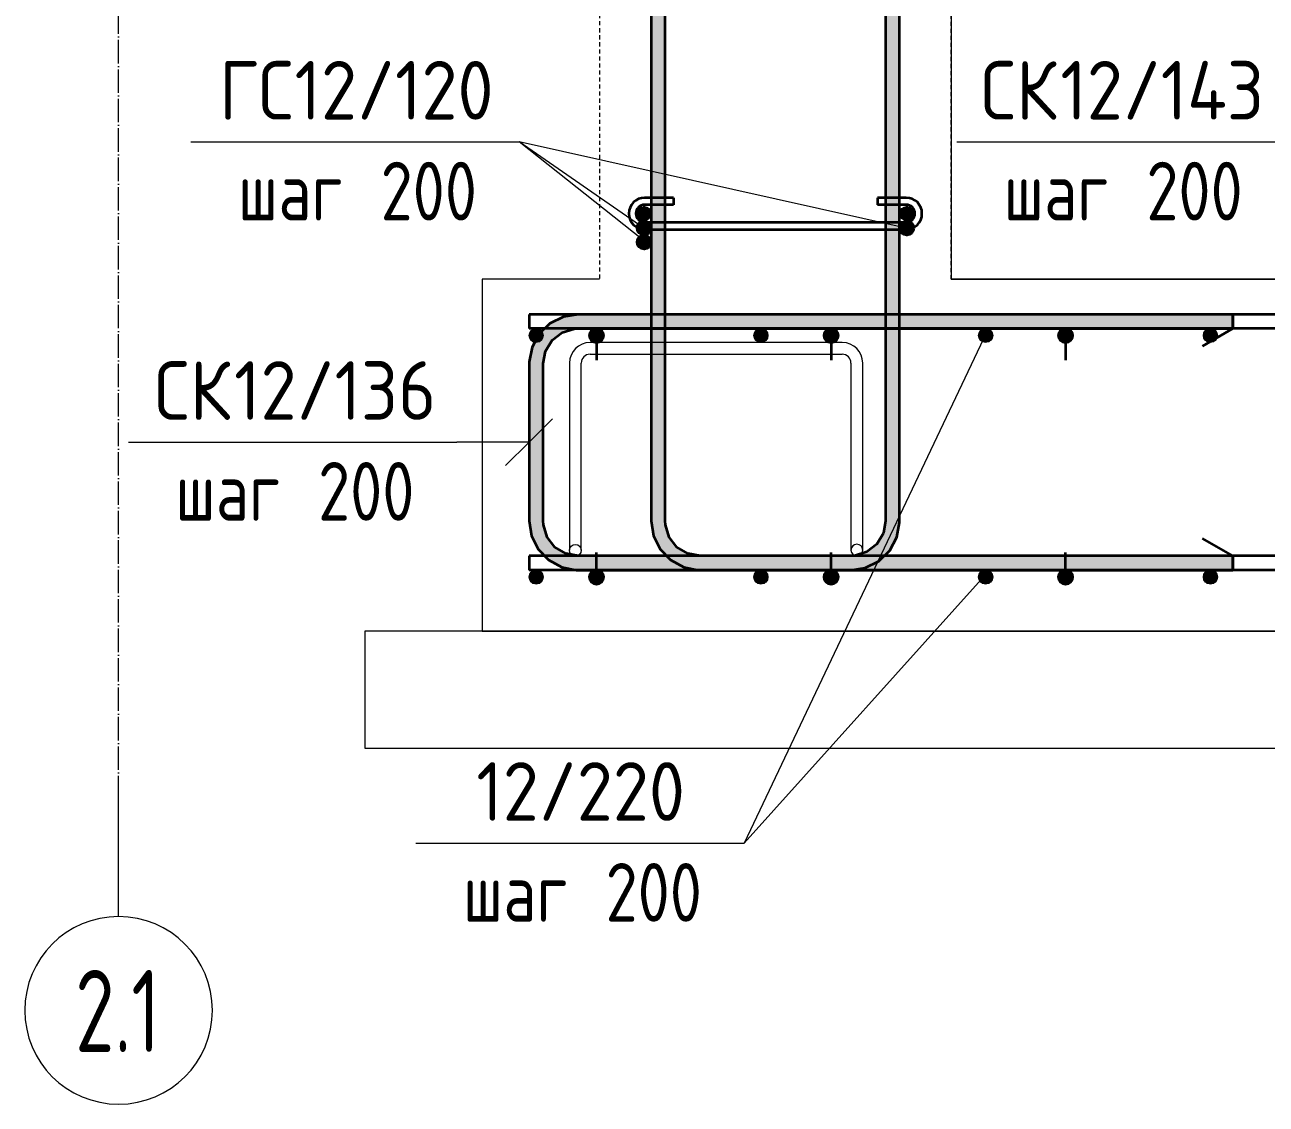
# Model space of a CAD drawing. Header units: millimetres. Extents: x -24758 to -3756, y -1583 to 75054.
# Drawn here: x -14884 to -13826, y -1583 to -663 of the extents above; entities that cross this region are included whole.
import ezdxf

# ---------------------------------------------------------------- set-up
doc = ezdxf.new("R2010")
doc.units = ezdxf.units.MM
doc.linetypes.add('01 Штриховая _4 мм_', pattern=[6, 3.5, -2.5])
doc.linetypes.add('02 Штрихпунктирная _20 мм_', pattern=[25, 20, -2.5, 0, -2.5])
for name, color, linetype, lineweight in [('AA_Oformlenie', 7, 'Continuous', 9), ('AA_Vinoska', 7, 'Continuous', 9), ('AF_Element', 7, 'Continuous', 60), ('AF_Element_Опалубка', 7, 'Continuous', 20), ('AF_Perekritie_Опалубка', 7, 'Continuous', 20), ('AF_Stena_Опалубка', 7, 'Continuous', 20), ('KR_Armatura', 7, 'Continuous', 20), ('KR_Armatura_Tonkie', 7, 'Continuous', 20), ('KR_Fundament', 7, 'Continuous', 20), ('Оси', 7, 'Continuous', 9)]:
    doc.layers.add(name, color=color, linetype=linetype, lineweight=lineweight)
doc.styles.add('ISOCPEUR_1', font='isocpeur.ttf', dxfattribs={"width": 0.9, "height": 50})
doc.styles.add('ISOCPEUR_2', font='isocpeur.ttf', dxfattribs={"width": 0.8, "height": 50})
doc.styles.add('ISOCPEUR_3', font='isocpeur.ttf', dxfattribs={"width": 0.7, "height": 70})

# ---------------------------------------------------------------- blocks, each defined once
blk = doc.blocks.new('Лестница тип 2 ед2 - Лестница тип 2 ед1-3683842-Сечение 2')
at = {"layer": 'AF_Element', "lineweight": 20}
for p, q in [((-23075.1, -220), (-23075.1, -880)), ((-21975.1, -220), (-23075.1, -220)), ((-21975.1, -880), (-21975.1, -220)), ((-23275.1, -313.5), (-23575.1, -443.5)), ((-23275.1, -880), (-23275.1, -313.5)), ((-23575.1, -443.5), (-23575.1, -880)), ((-23575.1, -880), (-23275.1, -880)), ((-23075.1, -880), (-21975.1, -880))]:
    blk.add_line(p, q, dxfattribs=at)
blk = doc.blocks.new('350_Стержень П торец СК-СГ _НесАрм_РабПлоск_ - 350_Стержень П торец СК-СГ _НесАрм_РабПлоск_-3713996-Сечение 2')
at = {"layer": 'KR_Armatura_Tonkie', "lineweight": 35}
for points in [[(-23677.6, -934), (-23676, -933.8), (-23674.6, -933.2), (-23673.3, -932.2), (-23672.4, -931), (-23671.8, -929.6), (-23671.6, -928), (-23671.8, -926.4), (-23672.4, -925), (-23673.3, -923.8), (-23674.6, -922.8), (-23676, -922.2), (-23677.6, -922), (-23679.1, -922.2), (-23680.6, -922.8), (-23681.8, -923.8), (-23682.8, -925), (-23683.4, -926.9), (-23683.6, -928), (-23683.4, -929.6), (-23682.8, -931), (-23681.8, -932.2), (-23680.6, -933.2), (-23679.1, -933.8)], [(-23677.6, -934), (-23676, -933.8), (-23674.6, -933.2), (-23673.3, -932.2), (-23672.4, -931), (-23671.8, -929.6), (-23671.6, -928), (-23671.8, -926.4), (-23672.4, -925), (-23673.3, -923.8), (-23674.6, -922.8), (-23676, -922.2), (-23677.6, -922), (-23679.1, -922.2), (-23680.6, -922.8), (-23681.8, -923.8), (-23682.8, -925), (-23683.4, -926.9), (-23683.6, -928), (-23683.4, -929.6), (-23682.8, -931), (-23681.8, -932.2), (-23680.6, -933.2), (-23679.1, -933.8)], [(-23677.6, -1140), (-23676, -1139.8), (-23674.6, -1139.2), (-23673.3, -1138.2), (-23672.4, -1137), (-23671.8, -1135.6), (-23671.6, -1134), (-23671.8, -1132.4), (-23672.4, -1131), (-23673.3, -1129.8), (-23674.6, -1128.8), (-23676, -1128.2), (-23677.6, -1128), (-23679.1, -1128.2), (-23680.6, -1128.8), (-23681.8, -1129.8), (-23682.8, -1131), (-23683.4, -1132.4), (-23683.6, -1134), (-23683.4, -1135.6), (-23682.8, -1137), (-23681.8, -1138.2), (-23680.6, -1139.2), (-23679.1, -1139.8), (-23677.6, -1140)], [(-23677.6, -1140), (-23676, -1139.8), (-23674.6, -1139.2), (-23673.3, -1138.2), (-23672.4, -1137), (-23671.8, -1135.6), (-23671.6, -1134), (-23671.8, -1132.4), (-23672.4, -1131), (-23673.3, -1129.8), (-23674.6, -1128.8), (-23676, -1128.2), (-23677.6, -1128), (-23679.1, -1128.2), (-23680.6, -1128.8), (-23681.8, -1129.8), (-23682.8, -1131), (-23683.4, -1132.4), (-23683.6, -1134), (-23683.4, -1135.6), (-23682.8, -1137), (-23681.8, -1138.2), (-23680.6, -1139.2), (-23679.1, -1139.8), (-23677.6, -1140)]]:
    blk.add_hatch(color=256, dxfattribs=at).paths.add_polyline_path(points)
at = {"layer": 'AA_Oformlenie'}
for centre, start, end in [((-23677.6, -928), 0, 180), ((-23677.6, -928), 180, 0), ((-23677.6, -1134), 0, 180), ((-23677.6, -1134), 180, 0)]:
    blk.add_arc(centre, 6, start, end, dxfattribs=at)
at = {"layer": 'KR_Armatura_Tonkie', "lineweight": 35}
for p, q in [((-23677.6, -934), (-23677.6, -949)), ((-23677.6, -1128), (-23677.6, -1113))]:
    blk.add_line(p, q, dxfattribs=at)
for centre in [(-23677.6, -928), (-23677.6, -1134)]:
    blk.add_circle(centre, 6, dxfattribs=at)
for centre, start, end in [((-23677.6, -928), 90, 270), ((-23677.6, -928), 270, 90), ((-23677.6, -1134), 90, 270), ((-23677.6, -1134), 270, 90)]:
    blk.add_arc(centre, 6, start, end, dxfattribs=at)
blk = doc.blocks.new('350_Стержень П торец СК-СГ _НесАрм_РабПлоск_ - 350_Стержень П торец СК-СГ _НесАрм_РабПлоск_-V1-Сечение 2')
at = {"layer": 'KR_Armatura_Tonkie', "lineweight": 35}
for points in [[(-23477.6, -934), (-23476, -933.8), (-23474.6, -933.2), (-23473.3, -932.2), (-23472.4, -931), (-23471.8, -929.6), (-23471.6, -928), (-23471.8, -926.4), (-23472.4, -925), (-23473.3, -923.8), (-23474.6, -922.8), (-23476, -922.2), (-23477.6, -922), (-23479.1, -922.2), (-23480.6, -922.8), (-23481.8, -923.8), (-23482.8, -925), (-23483.4, -926.9), (-23483.6, -928), (-23483.4, -929.6), (-23482.8, -931), (-23481.8, -932.2), (-23480.6, -933.2), (-23479.1, -933.8)], [(-23477.6, -934), (-23476, -933.8), (-23474.6, -933.2), (-23473.3, -932.2), (-23472.4, -931), (-23471.8, -929.6), (-23471.6, -928), (-23471.8, -926.4), (-23472.4, -925), (-23473.3, -923.8), (-23474.6, -922.8), (-23476, -922.2), (-23477.6, -922), (-23479.1, -922.2), (-23480.6, -922.8), (-23481.8, -923.8), (-23482.8, -925), (-23483.4, -926.9), (-23483.6, -928), (-23483.4, -929.6), (-23482.8, -931), (-23481.8, -932.2), (-23480.6, -933.2), (-23479.1, -933.8)], [(-23477.6, -1140), (-23476, -1139.8), (-23474.6, -1139.2), (-23473.3, -1138.2), (-23472.4, -1137), (-23471.8, -1135.6), (-23471.6, -1134), (-23471.8, -1132.4), (-23472.4, -1131), (-23473.3, -1129.8), (-23474.6, -1128.8), (-23476, -1128.2), (-23477.6, -1128), (-23479.1, -1128.2), (-23480.6, -1128.8), (-23481.8, -1129.8), (-23482.8, -1131), (-23483.4, -1132.4), (-23483.6, -1134), (-23483.4, -1135.6), (-23482.8, -1137), (-23481.8, -1138.2), (-23480.6, -1139.2), (-23479.1, -1139.8)]]:
    blk.add_hatch(color=256, dxfattribs=at).paths.add_polyline_path(points)
h = blk.add_hatch(color=256, dxfattribs=at)
h.paths.add_polyline_path([(-23472.4, -1131), (-23473.3, -1129.8), (-23474.6, -1128.8), (-23476, -1128.2), (-23477.6, -1128)])
h.paths.add_polyline_path([(-23477.6, -1140), (-23476, -1139.8), (-23474.6, -1139.2), (-23473.3, -1138.2), (-23472.4, -1137), (-23471.8, -1135.6), (-23471.6, -1134), (-23471.8, -1132.4), (-23472.4, -1131), (-23477.6, -1128), (-23479.1, -1128.2), (-23480.6, -1128.8), (-23481.8, -1129.8), (-23482.8, -1131), (-23483.4, -1132.4), (-23483.6, -1134), (-23483.4, -1135.6), (-23482.8, -1137), (-23481.8, -1138.2), (-23480.6, -1139.2), (-23479.1, -1139.8)])
at = {"layer": 'AA_Oformlenie'}
for centre, start, end in [((-23477.6, -928), 0, 180), ((-23477.6, -928), 180, 0), ((-23477.6, -1134), 0, 180), ((-23477.6, -1134), 180, 0)]:
    blk.add_arc(centre, 6, start, end, dxfattribs=at)
at = {"layer": 'KR_Armatura_Tonkie', "lineweight": 35}
for p, q in [((-23477.6, -934), (-23477.6, -949)), ((-23477.6, -1128), (-23477.6, -1113))]:
    blk.add_line(p, q, dxfattribs=at)
for centre in [(-23477.6, -928), (-23477.6, -1134)]:
    blk.add_circle(centre, 6, dxfattribs=at)
for centre, start, end in [((-23477.6, -928), 90, 270), ((-23477.6, -928), 270, 90), ((-23477.6, -1134), 90, 270), ((-23477.6, -1134), 270, 90)]:
    blk.add_arc(centre, 6, start, end, dxfattribs=at)
blk = doc.blocks.new('350_Стержень П торец СК-СГ _НесАрм_РабПлоск_ - 350_Стержень П торец СК-СГ _НесАрм_РабПлоск_-3713113-Сечение 2')
at = {"layer": 'KR_Armatura_Tonkie', "lineweight": 35}
for p, q in [((-23335.1, -910), (-23893.1, -910)), ((-23335.1, -922), (-23335.1, -910)), ((-23335.1, -910), (-23335.1, -922)), ((-23893.1, -922), (-23335.1, -922)), ((-23335.1, -922), (-23361, -937)), ((-23935.1, -952), (-23935.1, -1086)), ((-23923.1, -1086), (-23923.1, -952)), ((-23335.1, -1116), (-23361, -1101)), ((-23335.1, -1116), (-23893.1, -1116)), ((-23335.1, -1116), (-23335.1, -1128)), ((-23335.1, -1128), (-23335.1, -1116)), ((-23893.1, -1128), (-23335.1, -1128))]:
    blk.add_line(p, q, dxfattribs=at)
at = {"layer": 'KR_Armatura_Tonkie', "lineweight": 35, "flags": 128}
for points in [[(-23893.1, -910), (-23905.7, -912), (-23917.3, -917.7), (-23926.5, -926.6), (-23932.6, -937.9), (-23935, -950.5), (-23935.1, -952)], [(-23923.1, -952), (-23921.1, -941.3), (-23915.5, -932.1), (-23907, -925.4), (-23896.6, -922.2), (-23893.1, -922)], [(-23935.1, -1086), (-23933.1, -1098.7), (-23927.4, -1110.2), (-23918.5, -1119.4), (-23907.2, -1125.5), (-23894.6, -1128), (-23893.1, -1128)], [(-23893.1, -1116), (-23903.7, -1114), (-23913, -1108.4), (-23919.7, -1099.9), (-23922.9, -1089.5), (-23923.1, -1086)]]:
    blk.add_lwpolyline(points, dxfattribs=at)
blk = doc.blocks.new('350_Стержень П торец СК-СГ _НесАрм_РабПлоск_ - 350_Стержень П торец СК-СГ _НесАрм_РабПлоск_-V2-Сечение 2')
at = {"layer": 'KR_Armatura_Tonkie', "lineweight": 35}
for points in [[(-23935.1, -952), (-23923.1, -952), (-23922, -944.2), (-23918.7, -936.6), (-23914.3, -930.8), (-23908.1, -926), (-23900.8, -923), (-23893.1, -921.8), (-23893.1, -910), (-23903.9, -911.4), (-23914.1, -915.6), (-23922.8, -922.3), (-23929.4, -931), (-23933.6, -941.1), (-23934.3, -945.9)], [(-23418.4, -922), (-23335.1, -921.8), (-23335.1, -910), (-23893.1, -910.2), (-23893.1, -922), (-23433.2, -922)], [(-23929.1, -1086), (-23923.1, -1086), (-23923.3, -952), (-23935.1, -952), (-23934.9, -1086), (-23930.6, -1086)], [(-23893.1, -1128), (-23893.1, -1116), (-23900.9, -1114.9), (-23908.5, -1111.7), (-23914.3, -1107.2), (-23919, -1101), (-23922, -1093.8), (-23923.3, -1086), (-23935.1, -1086), (-23933.6, -1096.9), (-23929.4, -1107), (-23922.8, -1115.7), (-23914.1, -1122.4), (-23903.9, -1126.6), (-23897.2, -1127.5)], [(-23448, -1128), (-23335.1, -1127.8), (-23335.1, -1116), (-23893.1, -1116.2), (-23893.1, -1128), (-23477.6, -1128)]]:
    blk.add_hatch(color=256, dxfattribs=at).paths.add_polyline_path(points)
for p, q in [((-23335.1, -910), (-23893.1, -910)), ((-23335.1, -922), (-23335.1, -910)), ((-23335.1, -910), (-23335.1, -922)), ((-23893.1, -922), (-23335.1, -922)), ((-23335.1, -922), (-23361, -937)), ((-23935.1, -952), (-23935.1, -1086)), ((-23923.1, -1086), (-23923.1, -952)), ((-23335.1, -1116), (-23361, -1101)), ((-23335.1, -1116), (-23893.1, -1116)), ((-23335.1, -1116), (-23335.1, -1128)), ((-23335.1, -1128), (-23335.1, -1116)), ((-23893.1, -1128), (-23335.1, -1128))]:
    blk.add_line(p, q, dxfattribs=at)
at = {"layer": 'KR_Armatura_Tonkie', "lineweight": 35, "flags": 128}
for points in [[(-23893.1, -910), (-23905.7, -912), (-23917.3, -917.7), (-23926.5, -926.6), (-23932.6, -937.9), (-23935, -950.5), (-23935.1, -952)], [(-23923.1, -952), (-23921.1, -941.3), (-23915.5, -932.1), (-23907, -925.4), (-23896.6, -922.2), (-23893.1, -922)], [(-23935.1, -1086), (-23933.1, -1098.7), (-23927.4, -1110.2), (-23918.5, -1119.4), (-23907.2, -1125.5), (-23894.6, -1128), (-23893.1, -1128)], [(-23893.1, -1116), (-23903.7, -1114), (-23913, -1108.4), (-23919.7, -1099.9), (-23922.9, -1089.5), (-23923.1, -1086)]]:
    blk.add_lwpolyline(points, dxfattribs=at)
blk = doc.blocks.new('351_Ряд стержней П переменный шаг _НесАрм_РабПлоск_ - Тип 1-3902956-Сечение 2')
at = {"layer": 'KR_Armatura_Tonkie', "lineweight": 35}
h = blk.add_hatch(color=256, dxfattribs=at)
h.paths.add_polyline_path([(-23826.6, -1086), (-23819.1, -1086), (-23819.3, -922), (-23831.1, -922), (-23830.9, -1086), (-23828.1, -1086)])
h.paths.add_polyline_path([(-23826.4, -910), (-23819.1, -910), (-23819.3, 308), (-23831.1, 308), (-23830.9, -910), (-23826.6, -910)])
h = blk.add_hatch(color=256, dxfattribs=at)
h.paths.add_polyline_path([(-23626.6, -1086), (-23619.1, -1086), (-23619.3, -922), (-23631.1, -922), (-23630.8, -1086), (-23626.9, -1086)])
h.paths.add_polyline_path([(-23631.1, -910), (-23619.1, -910), (-23619.3, 308), (-23631.1, 308), (-23631.1, -901.9)])
for points in [[(-23789.1, -1116), (-23797.4, -1114.8), (-23804.1, -1112), (-23810.3, -1107.2), (-23815, -1101), (-23818, -1093.8), (-23819.3, -1086), (-23831.1, -1086), (-23829.6, -1096.9), (-23825.4, -1107), (-23818.4, -1116), (-23790.4, -1116)], [(-23661.1, -1116), (-23631.8, -1116), (-23631.4, -1115.7), (-23624.7, -1107), (-23620.5, -1096.9), (-23619.3, -1086), (-23631.1, -1086), (-23632.3, -1094.3), (-23635.1, -1101), (-23640.3, -1107.5), (-23646.1, -1112), (-23653.3, -1115), (-23655.1, -1115.2)]]:
    blk.add_hatch(color=256, dxfattribs=at).paths.add_polyline_path(points)
for p, q in [((-23831.1, 308), (-23831.1, -1086)), ((-23831.1, 308), (-23831.1, -1086)), ((-23831.1, 308), (-23831.1, -1086)), ((-23831.1, 308), (-23831.1, -1086)), ((-23831.1, 308), (-23831.1, -1086)), ((-23831.1, 308), (-23831.1, -1086)), ((-23819.1, -1086), (-23819.1, 308)), ((-23819.1, -1086), (-23819.1, 308)), ((-23819.1, -1086), (-23819.1, 308)), ((-23819.1, -1086), (-23819.1, 308)), ((-23819.1, -1086), (-23819.1, 308)), ((-23819.1, -1086), (-23819.1, 308)), ((-23631.1, 308), (-23631.1, -1086)), ((-23631.1, 308), (-23631.1, -1086)), ((-23631.1, 308), (-23631.1, -1086)), ((-23631.1, 308), (-23631.1, -1086)), ((-23631.1, 308), (-23631.1, -1086)), ((-23631.1, 308), (-23631.1, -1086)), ((-23619.1, -1086), (-23619.1, 308)), ((-23619.1, -1086), (-23619.1, 308)), ((-23619.1, -1086), (-23619.1, 308)), ((-23619.1, -1086), (-23619.1, 308)), ((-23619.1, -1086), (-23619.1, 308)), ((-23619.1, -1086), (-23619.1, 308)), ((-23661.1, -1116), (-23789.1, -1116)), ((-23661.1, -1116), (-23789.1, -1116)), ((-23661.1, -1116), (-23789.1, -1116)), ((-23661.1, -1116), (-23789.1, -1116)), ((-23661.1, -1116), (-23789.1, -1116)), ((-23661.1, -1116), (-23789.1, -1116)), ((-23789.1, -1128), (-23661.1, -1128)), ((-23789.1, -1128), (-23661.1, -1128)), ((-23789.1, -1128), (-23661.1, -1128)), ((-23789.1, -1128), (-23661.1, -1128)), ((-23789.1, -1128), (-23661.1, -1128)), ((-23789.1, -1128), (-23661.1, -1128))]:
    blk.add_line(p, q, dxfattribs=at)
at = {"layer": 'KR_Armatura_Tonkie', "lineweight": 35, "flags": 128}
for points in [[(-23831.1, -1086), (-23829.1, -1098.7), (-23823.4, -1110.2), (-23814.5, -1119.4), (-23803.2, -1125.5), (-23790.6, -1128), (-23789.1, -1128)], [(-23831.1, -1086), (-23829.1, -1098.7), (-23823.4, -1110.2), (-23814.5, -1119.4), (-23803.2, -1125.5), (-23790.6, -1128), (-23789.1, -1128)], [(-23831.1, -1086), (-23829.1, -1098.7), (-23823.4, -1110.2), (-23814.5, -1119.4), (-23803.2, -1125.5), (-23790.6, -1128), (-23789.1, -1128)], [(-23831.1, -1086), (-23829.1, -1098.7), (-23823.4, -1110.2), (-23814.5, -1119.4), (-23803.2, -1125.5), (-23790.6, -1128), (-23789.1, -1128)], [(-23831.1, -1086), (-23829.1, -1098.7), (-23823.4, -1110.2), (-23814.5, -1119.4), (-23803.2, -1125.5), (-23790.6, -1128), (-23789.1, -1128)], [(-23831.1, -1086), (-23829.1, -1098.7), (-23823.4, -1110.2), (-23814.5, -1119.4), (-23803.2, -1125.5), (-23790.6, -1128), (-23789.1, -1128)], [(-23789.1, -1116), (-23799.7, -1114), (-23809, -1108.4), (-23815.7, -1099.9), (-23818.9, -1089.5), (-23819.1, -1086)], [(-23789.1, -1116), (-23799.7, -1114), (-23809, -1108.4), (-23815.7, -1099.9), (-23818.9, -1089.5), (-23819.1, -1086)], [(-23789.1, -1116), (-23799.7, -1114), (-23809, -1108.4), (-23815.7, -1099.9), (-23818.9, -1089.5), (-23819.1, -1086)], [(-23789.1, -1116), (-23799.7, -1114), (-23809, -1108.4), (-23815.7, -1099.9), (-23818.9, -1089.5), (-23819.1, -1086)], [(-23789.1, -1116), (-23799.7, -1114), (-23809, -1108.4), (-23815.7, -1099.9), (-23818.9, -1089.5), (-23819.1, -1086)], [(-23789.1, -1116), (-23799.7, -1114), (-23809, -1108.4), (-23815.7, -1099.9), (-23818.9, -1089.5), (-23819.1, -1086)], [(-23661.1, -1128), (-23648.4, -1126), (-23636.9, -1120.3), (-23627.6, -1111.4), (-23621.5, -1100.1), (-23619.1, -1087.5), (-23619.1, -1086)], [(-23631.1, -1086), (-23633, -1096.7), (-23638.6, -1105.9), (-23647.2, -1112.6), (-23657.5, -1115.8), (-23661.1, -1116)], [(-23661.1, -1128), (-23648.4, -1126), (-23636.9, -1120.3), (-23627.6, -1111.4), (-23621.5, -1100.1), (-23619.1, -1087.5), (-23619.1, -1086)], [(-23631.1, -1086), (-23633, -1096.7), (-23638.6, -1105.9), (-23647.2, -1112.6), (-23657.5, -1115.8), (-23661.1, -1116)], [(-23661.1, -1128), (-23648.4, -1126), (-23636.9, -1120.3), (-23627.6, -1111.4), (-23621.5, -1100.1), (-23619.1, -1087.5), (-23619.1, -1086)], [(-23631.1, -1086), (-23633, -1096.7), (-23638.6, -1105.9), (-23647.2, -1112.6), (-23657.5, -1115.8), (-23661.1, -1116)], [(-23661.1, -1128), (-23648.4, -1126), (-23636.9, -1120.3), (-23627.6, -1111.4), (-23621.5, -1100.1), (-23619.1, -1087.5), (-23619.1, -1086)], [(-23631.1, -1086), (-23633, -1096.7), (-23638.6, -1105.9), (-23647.2, -1112.6), (-23657.5, -1115.8), (-23661.1, -1116)], [(-23661.1, -1128), (-23648.4, -1126), (-23636.9, -1120.3), (-23627.6, -1111.4), (-23621.5, -1100.1), (-23619.1, -1087.5), (-23619.1, -1086)], [(-23631.1, -1086), (-23633, -1096.7), (-23638.6, -1105.9), (-23647.2, -1112.6), (-23657.5, -1115.8), (-23661.1, -1116)], [(-23661.1, -1128), (-23648.4, -1126), (-23636.9, -1120.3), (-23627.6, -1111.4), (-23621.5, -1100.1), (-23619.1, -1087.5), (-23619.1, -1086)], [(-23631.1, -1086), (-23633, -1096.7), (-23638.6, -1105.9), (-23647.2, -1112.6), (-23657.5, -1115.8), (-23661.1, -1116)]]:
    blk.add_lwpolyline(points, dxfattribs=at)
blk = doc.blocks.new('ЭУ_Лягушка вид_2 - 12мм-3855215-Сечение 2')
at = {"layer": 'AA_Oformlenie'}
for p, q in [((-22468.1, -934), (-22683.1, -934)), ((-22700.6, -951.5), (-22700.6, -1111.2)), ((-22690.6, -1111.2), (-22690.6, -951.5)), ((-22683.1, -944), (-22468.1, -944)), ((-22460.6, -951.5), (-22460.6, -1111)), ((-22450.6, -1111), (-22450.6, -951.5))]:
    blk.add_line(p, q, dxfattribs=at)
blk.add_circle((-22695.6, -1111.2), 5, dxfattribs=at)
for centre, radius, start, end in [((-22683.1, -951.5), 17.5, 90, 180), ((-22468.1, -951.5), 17.5, 0, 90), ((-22683.1, -951.5), 7.5, 90, 180), ((-22468.1, -951.5), 7.5, 0, 90), ((-22455.6, -1111), 5, 90, 270), ((-22455.6, -1111), 5, 270, 90)]:
    blk.add_arc(centre, radius, start, end, dxfattribs=at)
blk = doc.blocks.new('042_М_Арматуры - Диам длина поз _ Комментарий полка 14-3923643-Сечение 2')
at = {"layer": 'AA_Vinoska'}
blk.add_line((-24031.6, -1360.9), (-23751.6, -1360.9), dxfattribs=at)
blk = doc.blocks.new('Ось сетки - d_4мм-2765513-Сечение 2')
at = {"layer": 'Оси'}
for start, end in [(0, 180), (0, 180), (180, 360), (180, 360)]:
    blk.add_arc((-24285.1, -1503.5), 80, start, end, dxfattribs=at)
blk = doc.blocks.new('042_М_Арматуры - Диам длина поз _ Шаг-2260295-Сечение 2')
at = {"layer": 'AA_Vinoska'}
blk.add_line((-23048.6, -647.5), (-22768.6, -647.5), dxfattribs=at)
blk = doc.blocks.new('042_М_Арматуры - Диам длина поз _ Шаг _засечки_-3174167-Сечение 2')
at = {"layer": 'AA_Vinoska'}
blk.add_line((-24276.8, -1019), (-23996.8, -1019), dxfattribs=at)

msp = doc.modelspace()

# ---------------------------------------------------------------- hatches: boundary and pattern name
at = {"layer": 'KR_Armatura'}
h = msp.add_hatch(color=256, dxfattribs=at)
edge = h.paths.add_edge_path()
edge.add_arc((-14356.0732, -824), 6, 0, 360)
for points in [[(-14356.0732, -830), (-14350.877, -827), (-14350.877, -821), (-14356.0732, -818), (-14361.2694, -821), (-14361.2694, -827)], [(-14132.0732, -830), (-14126.877, -827), (-14126.877, -821), (-14132.0732, -818), (-14137.2694, -821), (-14137.2694, -827)], [(-14445.0732, -933.1962), (-14442.0732, -928), (-14445.0732, -922.8038), (-14451.0732, -922.8038), (-14454.0732, -928), (-14451.0732, -933.1962)], [(-14253.4368, -933.1962), (-14250.4368, -928), (-14253.4368, -922.8038), (-14259.4368, -922.8038), (-14262.4368, -928), (-14259.4368, -933.1962)], [(-14061.8005, -933.1962), (-14058.8005, -928), (-14061.8005, -922.8038), (-14067.8005, -922.8038), (-14070.8005, -928), (-14067.8005, -933.1962)], [(-13870.1641, -933.1962), (-13867.1641, -928), (-13870.1641, -922.8038), (-13876.1641, -922.8038), (-13879.1641, -928), (-13876.1641, -933.1962)], [(-14451.0732, -1139.1962), (-14445.0732, -1139.1962), (-14442.0732, -1134), (-14445.0732, -1128.8038), (-14451.0732, -1128.8038), (-14454.0732, -1134)], [(-14259.4368, -1139.1962), (-14253.4368, -1139.1962), (-14250.4368, -1134), (-14253.4368, -1128.8038), (-14259.4368, -1128.8038), (-14262.4368, -1134)], [(-14067.8005, -1139.1962), (-14061.8005, -1139.1962), (-14058.8005, -1134), (-14061.8005, -1128.8038), (-14067.8005, -1128.8038), (-14070.8005, -1134)], [(-13870.1641, -1139.1962), (-13867.1641, -1134), (-13870.1641, -1128.8038), (-13876.1641, -1128.8038), (-13879.1641, -1134), (-13876.1641, -1139.1962)]]:
    msp.add_hatch(color=256, dxfattribs=at).paths.add_polyline_path(points)
h = msp.add_hatch(color=256, dxfattribs=at)
edge = h.paths.add_edge_path()
edge.add_arc((-14132.0732, -824), 6, 0, 360)
h = msp.add_hatch(color=256, dxfattribs=at)
edge = h.paths.add_edge_path()
edge.add_arc((-14448.0732, -928), 6, 0, 360)
h = msp.add_hatch(color=256, dxfattribs=at)
edge = h.paths.add_edge_path()
edge.add_arc((-14256.4368, -928), 6, 0, 360)
h = msp.add_hatch(color=256, dxfattribs=at)
edge = h.paths.add_edge_path()
edge.add_arc((-14064.8005, -928), 6, 0, 360)
h = msp.add_hatch(color=256, dxfattribs=at)
edge = h.paths.add_edge_path()
edge.add_arc((-13873.1641, -928), 6, 0, 360)
h = msp.add_hatch(color=256, dxfattribs=at)
edge = h.paths.add_edge_path()
edge.add_arc((-14448.0732, -1134), 6, 0, 360)
h = msp.add_hatch(color=256, dxfattribs=at)
edge = h.paths.add_edge_path()
edge.add_arc((-14256.4368, -1134), 6, 0, 360)
h = msp.add_hatch(color=256, dxfattribs=at)
edge = h.paths.add_edge_path()
edge.add_arc((-14064.8005, -1134), 6, 0, 360)
h = msp.add_hatch(color=256, dxfattribs=at)
edge = h.paths.add_edge_path()
edge.add_arc((-13873.1641, -1134), 6, 0, 360)
at = {"layer": 'KR_Armatura_Tonkie', "lineweight": 35}
h = msp.add_hatch(color=256, dxfattribs=at)
edge = h.paths.add_edge_path()
edge.add_arc((-14356.0732, -836.3667), 6, 0, 360)
for points in [[(-14356.0732, -842.3667), (-14350.877, -839.2067), (-14350.877, -833.3667), (-14356.0732, -830.3667), (-14361.2694, -833.3667), (-14361.2694, -839.3667)], [(-14132.0732, -842.3667), (-14126.877, -839.3667), (-14126.877, -833.3667), (-14132.0732, -830.3667), (-14137.2694, -833.3667), (-14137.2694, -839.3667)], [(-14356.0732, -854.3667), (-14350.877, -851.3667), (-14350.877, -845.3667), (-14356.0732, -842.3667), (-14361.2694, -845.3667), (-14361.2694, -851.3667), (-14360.6236, -851.7395)]]:
    msp.add_hatch(color=256, dxfattribs=at).paths.add_polyline_path(points)
h = msp.add_hatch(color=256, dxfattribs=at)
edge = h.paths.add_edge_path()
edge.add_arc((-14132.0732, -836.3667), 6, 0, 360)
h = msp.add_hatch(color=256, dxfattribs=at)
edge = h.paths.add_edge_path()
edge.add_arc((-14356.0732, -848.3667), 6, 0, 360)

# ---------------------------------------------------------------- linework, layer by layer
at = {"layer": 'AA_Vinoska'}
for p, q in [((-14132.536, -836.3667), (-14462.4859, -762.9963)), ((-14356.7915, -846.8547), (-14462.4859, -762.9963)), ((-14356.1435, -836.3667), (-14462.4859, -762.9963)), ((-14066.6688, -930.9028), (-14270.6599, -1360.9392)), ((-14454.0732, -1019), (-14434.0732, -999)), ((-14454.0732, -1019), (-14515.8224, -1019)), ((-14454.0732, -1019), (-14474.0732, -1039)), ((-14065.6639, -1132.8728), (-14270.6599, -1360.9392))]:
    msp.add_line(p, q, dxfattribs=at)
at = {"layer": 'AF_Perekritie_Опалубка', "lineweight": 9}
for p, q in [((-14494.0732, -1180), (-12294.0732, -1180)), ((-12294.0732, -1180), (-14494.0732, -1180))]:
    msp.add_line(p, q, dxfattribs=at)
at = {"layer": 'AF_Stena_Опалубка', "linetype": '01 Штриховая _4 мм_'}
for p, q in [((-14394.0732, -480), (-14394.0732, -880)), ((-14094.0732, -880), (-14094.0732, -480))]:
    msp.add_line(p, q, dxfattribs=at)
at = {"layer": 'KR_Armatura'}
for p, q in [((-14356.0732, -818), (-14361.2694, -821)), ((-14361.2694, -821), (-14361.2694, -827)), ((-14350.877, -821), (-14356.0732, -818)), ((-14350.877, -827), (-14350.877, -821)), ((-14132.0732, -818), (-14137.2694, -821)), ((-14137.2694, -821), (-14137.2694, -827)), ((-14126.877, -821), (-14132.0732, -818)), ((-14126.877, -827), (-14126.877, -821)), ((-14361.2694, -827), (-14356.0732, -830)), ((-14356.0732, -830), (-14350.877, -827)), ((-14137.2694, -827), (-14132.0732, -830)), ((-14132.0732, -830), (-14126.877, -827)), ((-14451.0732, -922.8038), (-14454.0732, -928)), ((-14454.0732, -928), (-14451.0732, -933.1962)), ((-14445.0732, -922.8038), (-14451.0732, -922.8038)), ((-14442.0732, -928), (-14445.0732, -922.8038)), ((-14445.0732, -933.1962), (-14442.0732, -928)), ((-14259.4368, -922.8038), (-14262.4368, -928)), ((-14262.4368, -928), (-14259.4368, -933.1962)), ((-14253.4368, -922.8038), (-14259.4368, -922.8038)), ((-14250.4368, -928), (-14253.4368, -922.8038)), ((-14253.4368, -933.1962), (-14250.4368, -928)), ((-14067.8005, -922.8038), (-14070.8005, -928)), ((-14070.8005, -928), (-14067.8005, -933.1962)), ((-14061.8005, -922.8038), (-14067.8005, -922.8038)), ((-14058.8005, -928), (-14061.8005, -922.8038)), ((-14061.8005, -933.1962), (-14058.8005, -928)), ((-13876.1641, -922.8038), (-13879.1641, -928)), ((-13879.1641, -928), (-13876.1641, -933.1962)), ((-13870.1641, -922.8038), (-13876.1641, -922.8038)), ((-13867.1641, -928), (-13870.1641, -922.8038)), ((-13870.1641, -933.1962), (-13867.1641, -928)), ((-14451.0732, -933.1962), (-14445.0732, -933.1962)), ((-14259.4368, -933.1962), (-14253.4368, -933.1962)), ((-14067.8005, -933.1962), (-14061.8005, -933.1962)), ((-13876.1641, -933.1962), (-13870.1641, -933.1962)), ((-14451.0732, -1128.8038), (-14454.0732, -1134)), ((-14445.0732, -1128.8038), (-14451.0732, -1128.8038)), ((-14442.0732, -1134), (-14445.0732, -1128.8038)), ((-14259.4368, -1128.8038), (-14262.4368, -1134)), ((-14253.4368, -1128.8038), (-14259.4368, -1128.8038)), ((-14250.4368, -1134), (-14253.4368, -1128.8038)), ((-14067.8005, -1128.8038), (-14070.8005, -1134)), ((-14061.8005, -1128.8038), (-14067.8005, -1128.8038)), ((-14058.8005, -1134), (-14061.8005, -1128.8038)), ((-13876.1641, -1128.8038), (-13879.1641, -1134)), ((-13870.1641, -1128.8038), (-13876.1641, -1128.8038)), ((-13867.1641, -1134), (-13870.1641, -1128.8038)), ((-14454.0732, -1134), (-14451.0732, -1139.1962)), ((-14451.0732, -1139.1962), (-14445.0732, -1139.1962)), ((-14445.0732, -1139.1962), (-14442.0732, -1134)), ((-14262.4368, -1134), (-14259.4368, -1139.1962)), ((-14259.4368, -1139.1962), (-14253.4368, -1139.1962)), ((-14253.4368, -1139.1962), (-14250.4368, -1134)), ((-14070.8005, -1134), (-14067.8005, -1139.1962)), ((-14067.8005, -1139.1962), (-14061.8005, -1139.1962)), ((-14061.8005, -1139.1962), (-14058.8005, -1134)), ((-13879.1641, -1134), (-13876.1641, -1139.1962)), ((-13876.1641, -1139.1962), (-13870.1641, -1139.1962)), ((-13870.1641, -1139.1962), (-13867.1641, -1134))]:
    msp.add_line(p, q, dxfattribs=at)
for centre in [(-14356.0732, -824), (-14132.0732, -824), (-14448.0732, -928), (-14256.4368, -928), (-14064.8005, -928), (-13873.1641, -928), (-14448.0732, -1134), (-14256.4368, -1134), (-14064.8005, -1134), (-13873.1641, -1134)]:
    msp.add_circle(centre, 6, dxfattribs=at)
at = {"layer": 'KR_Armatura_Tonkie', "lineweight": 35}
for p, q in [((-14331.0599, -810.5), (-14355.5732, -810.5)), ((-14331.0599, -810.5), (-14355.5732, -810.5)), ((-14331.0599, -810.5), (-14331.0599, -816.5)), ((-14331.0599, -810.5), (-14331.0599, -816.5)), ((-14132.5732, -810.5), (-14157.0865, -810.5)), ((-14157.0865, -810.5), (-14157.0865, -816.5)), ((-14132.5732, -810.5), (-14157.0865, -810.5)), ((-14157.0865, -810.5), (-14157.0865, -816.5)), ((-14331.0599, -816.5), (-14355.5732, -816.5)), ((-14331.0599, -816.5), (-14355.5732, -816.5)), ((-14132.5732, -816.5), (-14157.0865, -816.5)), ((-14132.5732, -816.5), (-14157.0865, -816.5)), ((-14356.0732, -830.3667), (-14361.2694, -833.3667)), ((-14361.2694, -833.3667), (-14361.2694, -839.3667)), ((-14350.877, -833.3667), (-14356.0732, -830.3667)), ((-14355.5732, -831.5), (-14132.5732, -831.5)), ((-14355.5732, -831.5), (-14132.5732, -831.5)), ((-14350.877, -839.2067), (-14350.877, -833.3667)), ((-14132.0732, -830.3667), (-14137.2694, -833.3667)), ((-14137.2694, -833.3667), (-14137.2694, -839.3667)), ((-14126.877, -833.3667), (-14132.0732, -830.3667)), ((-14126.877, -839.3667), (-14126.877, -833.3667)), ((-14361.2694, -839.3667), (-14356.0732, -842.3667)), ((-14356.0732, -842.3667), (-14361.2694, -845.3667)), ((-14361.2694, -845.3667), (-14361.2694, -851.3667)), ((-14356.0732, -842.3667), (-14350.877, -839.2067)), ((-14350.877, -845.3667), (-14356.0732, -842.3667)), ((-14355.5732, -837.5), (-14132.5732, -837.5)), ((-14355.5732, -837.5), (-14132.5732, -837.5)), ((-14350.877, -851.3667), (-14350.877, -845.3667)), ((-14137.2694, -839.3667), (-14132.0732, -842.3667)), ((-14132.0732, -842.3667), (-14126.877, -839.3667)), ((-14361.2694, -851.3667), (-14360.6236, -851.7395)), ((-14360.6236, -851.7395), (-14356.0732, -854.3667)), ((-14356.0732, -854.3667), (-14350.877, -851.3667)), ((-12334.0732, -910), (-14454.0732, -910)), ((-14454.0732, -910), (-14454.0732, -922)), ((-12334.0732, -922), (-14454.0732, -922)), ((-12334.0732, -1116), (-14454.0732, -1116)), ((-14454.0732, -1116), (-14454.0732, -1128)), ((-12334.0732, -1128), (-14454.0732, -1128))]:
    msp.add_line(p, q, dxfattribs=at)
for centre in [(-14356.0732, -836.3667), (-14132.0732, -836.3667), (-14356.0732, -848.3667)]:
    msp.add_circle(centre, 6, dxfattribs=at)
for centre, radius, start, end in [((-14355.5732, -824), 13.5, 90, 270), ((-14355.5732, -824), 13.5, 90, 270), ((-14132.5732, -824), 13.5, 270, 90), ((-14132.5732, -824), 13.5, 270, 90), ((-14355.5732, -824), 7.5, 90, 270), ((-14355.5732, -824), 7.5, 90, 270), ((-14132.5732, -824), 7.5, 270, 90), ((-14132.5732, -824), 7.5, 270, 90)]:
    msp.add_arc(centre, radius, start, end, dxfattribs=at)
at = {"layer": 'KR_Fundament'}
for p, q in [((-14394.0732, -880), (-14494.0732, -880)), ((-14494.0732, -880), (-14494.0732, -1180)), ((-13794.0732, -880), (-14094.0732, -880)), ((-14494.0732, -1180), (-14594.0732, -1180)), ((-14594.0732, -1180), (-14594.0732, -1280)), ((-14594.0732, -1280), (-12294.0732, -1280))]:
    msp.add_line(p, q, dxfattribs=at)
at = {"layer": 'Оси', "linetype": '02 Штрихпунктирная _20 мм_'}
msp.add_line((-14804.0732, -1323.4702), (-14804.0732, 551.2224), dxfattribs=at)
at = {"layer": 'Оси'}
msp.add_line((-14804.0732, -1423.4702), (-14804.0732, -1323.4702), dxfattribs=at)

# ---------------------------------------------------------------- block references
at = {"layer": 'AA_Oformlenie'}
msp.add_blockref('ЭУ_Лягушка вид_2 - 12мм-3855215-Сечение 2', (8280.9884, 0), dxfattribs=at)
at = {"layer": 'AA_Vinoska'}
for name, p in [('042_М_Арматуры - Диам длина поз _ Шаг-2260295-Сечение 2', (8306.1464, -115.4708)), ('042_М_Арматуры - Диам длина поз _ Комментарий полка 14-3923643-Сечение 2', (9942.0938, 597.9429)), ('042_М_Арматуры - Диам длина поз _ Шаг _засечки_-3174167-Сечение 2', (9480.9884, 0)), ('042_М_Арматуры - Диам длина поз _ Комментарий полка 14-3923643-Сечение 2', (9480.9884, 0))]:
    msp.add_blockref(name, p, dxfattribs=at)
at = {"layer": 'AF_Element_Опалубка'}
msp.add_blockref('Лестница тип 2 ед2 - Лестница тип 2 ед1-3683842-Сечение 2', (9480.9884, 0), dxfattribs=at)
at = {"layer": 'KR_Armatura_Tonkie', "lineweight": 35}
for name, p in [('351_Ряд стержней П переменный шаг _НесАрм_РабПлоск_ - Тип 1-3902956-Сечение 2', (9480.9884, 0)), ('350_Стержень П торец СК-СГ _НесАрм_РабПлоск_ - 350_Стержень П торец СК-СГ _НесАрм_РабПлоск_-3713113-Сечение 2', (9480.9884, 0)), ('350_Стержень П торец СК-СГ _НесАрм_РабПлоск_ - 350_Стержень П торец СК-СГ _НесАрм_РабПлоск_-3713113-Сечение 2', (9480.9884, 0)), ('350_Стержень П торец СК-СГ _НесАрм_РабПлоск_ - 350_Стержень П торец СК-СГ _НесАрм_РабПлоск_-3713113-Сечение 2', (9480.9884, 0)), ('350_Стержень П торец СК-СГ _НесАрм_РабПлоск_ - 350_Стержень П торец СК-СГ _НесАрм_РабПлоск_-3713113-Сечение 2', (9480.9884, 0)), ('350_Стержень П торец СК-СГ _НесАрм_РабПлоск_ - 350_Стержень П торец СК-СГ _НесАрм_РабПлоск_-V2-Сечение 2', (9480.9884, 0)), ('350_Стержень П торец СК-СГ _НесАрм_РабПлоск_ - 350_Стержень П торец СК-СГ _НесАрм_РабПлоск_-3713996-Сечение 2', (9280.9884, 0)), ('350_Стержень П торец СК-СГ _НесАрм_РабПлоск_ - 350_Стержень П торец СК-СГ _НесАрм_РабПлоск_-3713996-Сечение 2', (9480.9884, 0)), ('350_Стержень П торец СК-СГ _НесАрм_РабПлоск_ - 350_Стержень П торец СК-СГ _НесАрм_РабПлоск_-V1-Сечение 2', (9480.9884, 0))]:
    msp.add_blockref(name, p, dxfattribs=at)
at = {"layer": 'Оси'}
msp.add_blockref('Ось сетки - d_4мм-2765513-Сечение 2', (9480.9884, 0), dxfattribs=at)

# ---------------------------------------------------------------- texts
at = {"layer": 'AA_Vinoska', "char_height": 50, "attachment_point": 1}
for s, insert, width, style in [('ГС', (-14718.3931, -693.9142), 77.924025, 'ISOCPEUR_1'), ('12/120', (-14654.0993, -693.9142), 210.683475, 'ISOCPEUR_1'), ('СК', (-14068.9717, -693.9142), 82.253137, 'ISOCPEUR_1'), ('12/143', (-14001.1061, -693.9142), 215.012587, 'ISOCPEUR_1'), (' 200', (-14606.1447, -779.8953), 133.4008, 'ISOCPEUR_2'), (' 200', (-13953.2134, -779.8953), 133.4008, 'ISOCPEUR_2'), ('шаг', (-14702.4531, -779.8953), 116.7257, 'ISOCPEUR_2'), ('шаг', (-14049.5217, -779.8953), 116.7257, 'ISOCPEUR_2'), ('СК', (-14773.5296, -949.9179), 82.253137, 'ISOCPEUR_1'), ('12/136', (-14705.664, -949.9179), 210.683475, 'ISOCPEUR_1'), (' 200', (-14659.4813, -1035.899), 133.4008, 'ISOCPEUR_2'), ('шаг', (-14755.7896, -1035.899), 116.7257, 'ISOCPEUR_2'), ('12/220', (-14499.1171, -1291.8571), 222.227775, 'ISOCPEUR_1'), (' 200', (-14414.3188, -1377.8382), 133.4008, 'ISOCPEUR_2'), ('шаг', (-14510.6271, -1377.8382), 116.7257, 'ISOCPEUR_2')]:
    msp.add_mtext(s, dxfattribs=dict(at, insert=insert, width=width, style=style))
at = {"layer": 'Оси', "insert": (-14841.1293, -1469.001), "char_height": 70, "width": 89.789, "attachment_point": 1, "style": 'ISOCPEUR_3'}
msp.add_mtext('2.1', dxfattribs=at)

doc.saveas('drawing.dxf')
